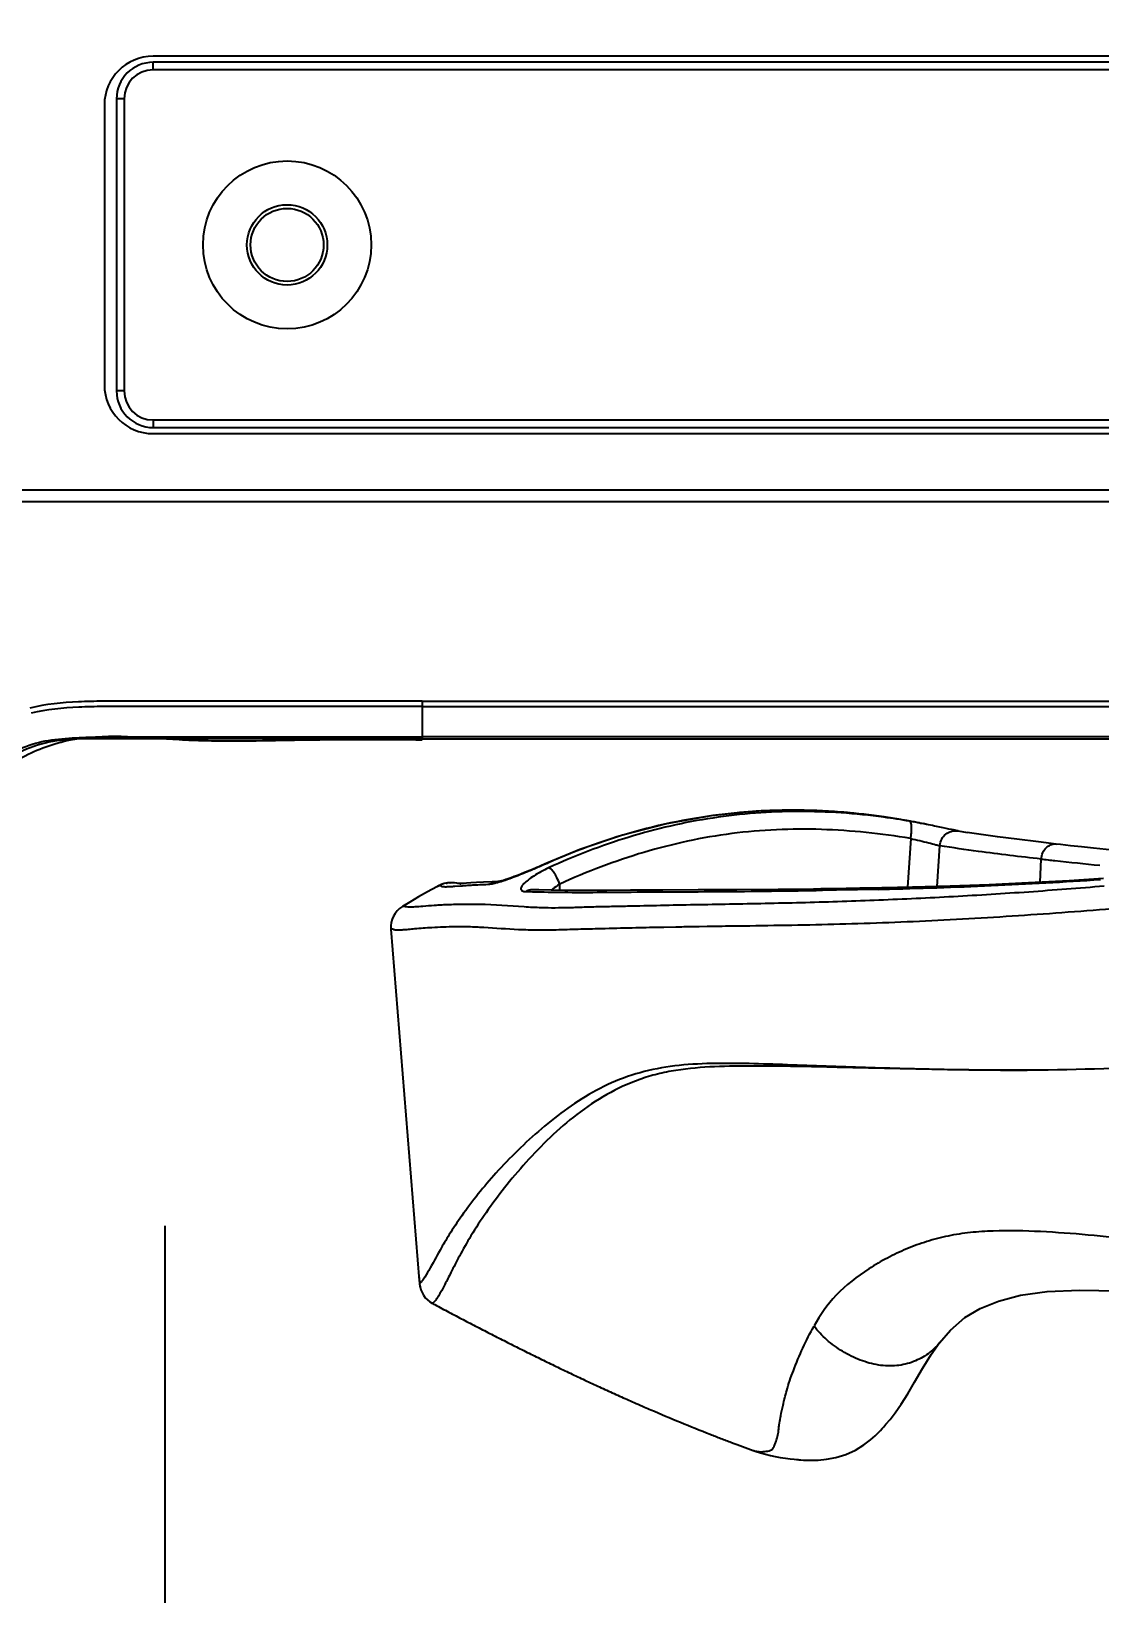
# Model space of a CAD drawing. Header units: millimetres. Extents: x -73584 to -37571, y -61249 to -50748.
# Drawn here: x -54664.8 to -54620.9, y -59261.2 to -59197 of the extents above; entities that cross this region are included whole.
import ezdxf

# ---------------------------------------------------------------- set-up
doc = ezdxf.new("R2010")
doc.units = ezdxf.units.MM
doc.header["$LTSCALE"] = 200
doc.header["$PDSIZE"] = -1
doc.linetypes.add('CENTER2', pattern=[1.125, 0.75, -0.125, 0.125, -0.125])
doc.layers.add('DIM', color=3, linetype='Continuous')
doc.layers.add('LAY0001_1', color=7, linetype='Continuous')
doc.styles.add('TSSD_Dimension', font='tssdeng.shx', dxfattribs={"width": 0.7, "bigfont": 'hztxt.shx'})
doc.dimstyles.new('TSSD_20_20', dxfattribs={"dimtxt": 60, "dimasz": 20, "dimexe": 20, "dimexo": 50, "dimgap": 20, "dimtad": 1, "dimdec": 0, "dimzin": 0, "dimdsep": 46, "dimtxsty": 'TSSD_Dimension', "dimblk": 'ARCHTICK', "dimcen": 0, "dimdle": 20, "dimclrt": 7, "dimadec": 0, "dimazin": 0, "dimtfac": 1, "dimtdec": 0, "dimtix": 1, "dimtmove": 2, "dimatfit": 3, "dimfxl": 1, "dimtolj": 1, "dimtzin": 0, "dimarcsym": 0})

# ---------------------------------------------------------------- blocks, each defined once
blk = doc.blocks.new('12586')
at = {"color": 7, "linetype": 'Continuous'}
for p, q in [((-40186.147, -54871.671), (-40247.147, -54871.671)), ((-40247.147, -54872.231), (-40247.147, -54871.921)), ((-40186.147, -54871.921), (-40247.147, -54871.921)), ((-40186.147, -54872.231), (-40247.147, -54872.231)), ((-40248.647, -54873.421), (-40248.647, -54885.421)), ((-40248.337, -54873.421), (-40248.647, -54873.421)), ((-40248.337, -54873.421), (-40248.337, -54885.421)), ((-40249.147, -54873.671), (-40249.147, -54885.171)), ((-40248.337, -54885.421), (-40248.647, -54885.421)), ((-40247.147, -54886.611), (-40247.147, -54886.921)), ((-40247.147, -54886.611), (-40186.147, -54886.611)), ((-40247.147, -54886.921), (-40186.147, -54886.921)), ((-40247.147, -54887.171), (-40186.147, -54887.171)), ((-40182.606, -54889.487), (-40262.049, -54889.487)), ((-40182.606, -54889.971), (-40260.956, -54889.975)), ((-40236.1, -54898.155), (-40236.1, -54899.712)), ((-40236.1, -54898.155), (-40202.614, -54898.155)), ((-40236.1, -54898.376), (-40202.614, -54898.375)), ((-40237.356, -54899.625), (-40236.1, -54899.625)), ((-40237.356, -54899.626), (-40236.1, -54899.626)), ((-40202.614, -54899.625), (-40236.1, -54899.625)), ((-40236.1, -54899.712), (-40202.614, -54899.708))]:
    blk.add_line(p, q, dxfattribs=at)
for radius in [3.45, 1.65, 1.5]:
    blk.add_circle((-40241.647, -54879.421), radius, dxfattribs=at)
for centre, radius, start, end in [((-40247.147, -54873.671), 2, 90, 180), ((-40247.147, -54873.421), 1.5, 90, 180), ((-40247.147, -54873.421), 1.19, 90, 180), ((-40247.147, -54885.171), 2, 180, 270), ((-40247.147, -54885.421), 1.5, 180, 270), ((-40247.147, -54885.421), 1.19, 180, 270)]:
    blk.add_arc(centre, radius, start, end, dxfattribs=at)
for points, knots in [([(-40236.1, -54898.156), (-40237.443, -54898.156), (-40240.13, -54898.157), (-40243.49, -54898.155), (-40246.176, -54898.16), (-40247.855, -54898.151), (-40249.2, -54898.159), (-40250.542, -54898.185), (-40251.554, -54898.28), (-40252.204, -54898.443)], [0, 0, 0, 0, 0.250029, 0.500048, 0.625089, 0.749955, 0.812497, 0.875288, 1, 1, 1, 1]), ([(-40236.1, -54898.376), (-40237.443, -54898.376), (-40240.13, -54898.377), (-40243.489, -54898.374), (-40246.176, -54898.379), (-40247.854, -54898.37), (-40249.195, -54898.378), (-40250.518, -54898.406), (-40251.514, -54898.498), (-40252.149, -54898.658)], [0, 0, 0, 0, 0.250891, 0.501775, 0.627241, 0.752539, 0.815114, 0.877624, 1, 1, 1, 1]), ([(-40236.1, -54899.712), (-40236.951, -54899.711), (-40238.654, -54899.706), (-40241.209, -54899.704), (-40243.764, -54899.707), (-40246.321, -54899.7), (-40248.866, -54899.726), (-40251.029, -54899.656), (-40252.663, -54900.222), (-40253.745, -54900.937), (-40254.592, -54901.908), (-40255.093, -54902.598), (-40255.356, -54902.935)], [0, 0, 0, 0, 0.124879, 0.249769, 0.37466, 0.49955, 0.624428, 0.749305, 0.812272, 0.874888, 0.93725, 1, 1, 1, 1]), ([(-40254.666, -54901.949), (-40254.421, -54901.658), (-40253.947, -54901.088), (-40253.12, -54900.345), (-40252.119, -54899.875), (-40251.025, -54899.694), (-40249.904, -54899.633), (-40248.767, -54899.626), (-40247.627, -54899.623), (-40246.105, -54899.627), (-40244.203, -54899.625), (-40241.921, -54899.625), (-40239.638, -54899.626), (-40238.116, -54899.626), (-40237.356, -54899.626)], [0, 0, 0, 0, 0.062968, 0.12315, 0.182735, 0.243492, 0.305968, 0.368988, 0.432009, 0.495142, 0.621361, 0.747569, 0.873787, 1, 1, 1, 1]), ([(-40252.743, -54900.584), (-40252.135, -54900.239), (-40250.823, -54899.695), (-40248.705, -54899.547), (-40246.956, -54899.682), (-40245.545, -54899.767), (-40244.14, -54899.799), (-40242.392, -54899.778), (-40240.296, -54899.733), (-40238.199, -54899.735), (-40236.8, -54899.741), (-40236.1, -54899.741)], [0, 0, 0, 0, 0.124871, 0.248647, 0.374984, 0.438198, 0.500961, 0.625697, 0.750209, 0.875052, 1, 1, 1, 1])]:
    blk.add_open_spline(points, degree=3, knots=knots, dxfattribs=at)
at = {"layer": 'LAY0001_1', "color": 7, "linetype": 'Continuous'}
for p, q in [((-40217.142, -54902.913), (-40217.14, -54902.913)), ((-40215.844, -54903.135), (-40216.093, -54903.09)), ((-40215.899, -54903.123), (-40215.927, -54903.118)), ((-40215.861, -54903.131), (-40215.909, -54903.121)), ((-40215.758, -54903.151), (-40215.848, -54903.134)), ((-40214.105, -54903.489), (-40213.727, -54903.55)), ((-40216.048, -54903.802), (-40216.173, -54905.805)), ((-40214.956, -54905.771), (-40214.852, -54904.095)), ((-40210.807, -54903.942), (-40211.688, -54903.833)), ((-40210.079, -54904.028), (-40210.807, -54903.942)), ((-40209.904, -54904.048), (-40210.08, -54904.027)), ((-40231.055, -54904.845), (-40231.234, -54904.924)), ((-40230.98, -54904.811), (-40231.059, -54904.847)), ((-40230.98, -54904.811), (-40231.055, -54904.845)), ((-40230.98, -54904.811), (-40230.946, -54904.809)), ((-40230.946, -54904.809), (-40230.975, -54904.821)), ((-40210.73, -54905.598), (-40210.692, -54904.645)), ((-40232.901, -54905.557), (-40232.94, -54905.566)), ((-40232.842, -54905.542), (-40232.902, -54905.557)), ((-40231.229, -54904.921), (-40231.407, -54904.998)), ((-40235.431, -54905.742), (-40235.506, -54905.783)), ((-40235.431, -54905.742), (-40235.43, -54905.742)), ((-40235.313, -54905.688), (-40235.429, -54905.741)), ((-40235.426, -54905.74), (-40235.425, -54905.739)), ((-40235.197, -54905.651), (-40235.316, -54905.689)), ((-40235.196, -54905.651), (-40235.23, -54905.662)), ((-40235.127, -54905.637), (-40235.196, -54905.651)), ((-40235.119, -54905.635), (-40235.121, -54905.636)), ((-40235.109, -54905.633), (-40235.119, -54905.635)), ((-40235.094, -54905.631), (-40235.109, -54905.633)), ((-40235.078, -54905.629), (-40235.095, -54905.631)), ((-40235.061, -54905.626), (-40235.079, -54905.629)), ((-40235.044, -54905.624), (-40235.061, -54905.626)), ((-40235.028, -54905.623), (-40235.045, -54905.624)), ((-40235.012, -54905.621), (-40235.029, -54905.623)), ((-40234.996, -54905.62), (-40235.013, -54905.621)), ((-40234.982, -54905.619), (-40234.997, -54905.62)), ((-40234.97, -54905.618), (-40234.983, -54905.619)), ((-40234.96, -54905.618), (-40234.971, -54905.618)), ((-40234.786, -54905.615), (-40234.969, -54905.617)), ((-40234.964, -54905.618), (-40234.961, -54905.618)), ((-40234.963, -54905.618), (-40234.95, -54905.617)), ((-40234.948, -54905.617), (-40234.961, -54905.618)), ((-40234.948, -54905.617), (-40234.953, -54905.618)), ((-40234.769, -54905.617), (-40234.777, -54905.617)), ((-40234.582, -54905.653), (-40234.769, -54905.617)), ((-40234.767, -54905.759), (-40234.494, -54905.739)), ((-40234.764, -54905.758), (-40234.492, -54905.739)), ((-40234.496, -54905.687), (-40234.582, -54905.653)), ((-40232.94, -54905.566), (-40232.95, -54905.567)), ((-40232.918, -54905.566), (-40232.92, -54905.566)), ((-40231.588, -54905.905), (-40231.59, -54905.905)), ((-40231.584, -54905.905), (-40231.588, -54905.905)), ((-40230.448, -54905.925), (-40230.457, -54905.676)), ((-40230.448, -54905.925), (-40230.457, -54905.676)), ((-40228.746, -54906.008), (-40228.522, -54906.006)), ((-40220.114, -54905.936), (-40219.664, -54905.926)), ((-40220.112, -54905.934), (-40219.931, -54905.931)), ((-40219.931, -54905.931), (-40219.663, -54905.926)), ((-40217.377, -54905.888), (-40217.201, -54905.883)), ((-40217.377, -54905.888), (-40217.202, -54905.883)), ((-40225.695, -54907.439), (-40226.183, -54907.449)), ((-40224.735, -54907.423), (-40224.806, -54907.424)), ((-40224.734, -54907.423), (-40224.806, -54907.424)), ((-40224.399, -54907.417), (-40224.735, -54907.423)), ((-40224.237, -54907.415), (-40224.399, -54907.417)), ((-40224.234, -54907.416), (-40224.397, -54907.418)), ((-40237.39, -54907.526), (-40236.22, -54921.946)), ((-40228.587, -54907.503), (-40228.645, -54907.504)), ((-40228.587, -54907.505), (-40228.644, -54907.507)), ((-40236.237, -54921.731), (-40236.208, -54922.089)), ((-40236.226, -54921.862), (-40236.213, -54922.034)), ((-40236.208, -54922.089), (-40236.208, -54922.09)), ((-40236.208, -54922.089), (-40236.208, -54922.089)), ((-40236.208, -54922.089), (-40236.208, -54922.09)), ((-40236.208, -54922.09), (-40236.208, -54922.09)), ((-40214.845, -54924.49), (-40214.858, -54924.507)), ((-40222.514, -54928.932), (-40222.386, -54928.976))]:
    blk.add_line(p, q, dxfattribs=at)
for points in [[(-40217.142, -54902.913), (-40218.647, -54902.736), (-40220.517, -54902.639), (-40222.385, -54902.68), (-40224.241, -54902.865), (-40226.074, -54903.192), (-40227.874, -54903.657), (-40229.632, -54904.255), (-40230.98, -54904.811)], [(-40215.726, -54903.157), (-40215.798, -54903.143), (-40215.862, -54903.131)], [(-40214.715, -54903.362), (-40214.78, -54903.348), (-40214.848, -54903.334), (-40214.918, -54903.319), (-40214.992, -54903.303), (-40215.069, -54903.287), (-40215.147, -54903.271), (-40215.229, -54903.254), (-40215.313, -54903.238), (-40215.398, -54903.22), (-40215.486, -54903.203), (-40215.575, -54903.186), (-40215.666, -54903.168), (-40215.758, -54903.151)], [(-40215.54, -54903.192), (-40215.54, -54903.192), (-40215.539, -54903.191), (-40215.54, -54903.19), (-40215.539, -54903.19), (-40215.54, -54903.189), (-40215.539, -54903.188), (-40215.539, -54903.188), (-40215.539, -54903.187), (-40215.539, -54903.186), (-40215.539, -54903.186), (-40215.539, -54903.185), (-40215.539, -54903.185), (-40215.539, -54903.184)], [(-40214.391, -54903.431), (-40214.486, -54903.411), (-40214.538, -54903.4), (-40214.594, -54903.388), (-40214.715, -54903.362)], [(-40214.105, -54903.489), (-40214.107, -54903.489), (-40214.116, -54903.487), (-40214.127, -54903.485), (-40214.143, -54903.482), (-40214.163, -54903.479), (-40214.186, -54903.474), (-40214.212, -54903.469), (-40214.241, -54903.463), (-40214.274, -54903.456), (-40214.31, -54903.448), (-40214.349, -54903.44), (-40214.391, -54903.431)], [(-40211.688, -54903.833), (-40212.477, -54903.729), (-40213.16, -54903.634), (-40213.727, -54903.55)], [(-40207.728, -54904.285), (-40208.023, -54904.253), (-40208.548, -54904.197), (-40209.035, -54904.145), (-40209.487, -54904.095), (-40209.904, -54904.048)], [(-40231.4, -54904.995), (-40231.576, -54905.07), (-40231.739, -54905.138), (-40231.896, -54905.202), (-40232.047, -54905.262), (-40232.191, -54905.318), (-40232.327, -54905.37), (-40232.455, -54905.416), (-40232.571, -54905.457), (-40232.676, -54905.492), (-40232.767, -54905.52), (-40232.844, -54905.542)], [(-40231.567, -54905.066), (-40231.73, -54905.134), (-40231.886, -54905.198), (-40232.037, -54905.258), (-40232.181, -54905.315), (-40232.319, -54905.367), (-40232.447, -54905.414), (-40232.565, -54905.455), (-40232.672, -54905.49), (-40232.764, -54905.52), (-40232.842, -54905.542)], [(-40208.128, -54905.447), (-40209.548, -54905.535), (-40211.207, -54905.623), (-40212.832, -54905.696), (-40214.422, -54905.755), (-40215.976, -54905.801), (-40217.204, -54905.829)], [(-40235.506, -54905.783), (-40235.878, -54905.988), (-40236.246, -54906.196), (-40236.609, -54906.409), (-40236.912, -54906.591)], [(-40235.116, -54905.635), (-40235.087, -54905.63), (-40235.069, -54905.628), (-40235.104, -54905.633), (-40235.197, -54905.651)], [(-40234.587, -54905.653), (-40234.598, -54905.649), (-40234.786, -54905.615)], [(-40232.95, -54905.567), (-40233.226, -54905.576), (-40233.584, -54905.592), (-40233.874, -54905.609), (-40234.107, -54905.625), (-40234.287, -54905.637), (-40234.424, -54905.646), (-40234.525, -54905.651), (-40234.594, -54905.653), (-40234.637, -54905.653), (-40234.652, -54905.653)], [(-40228.516, -54905.933), (-40228.994, -54905.937), (-40229.638, -54905.935), (-40230.24, -54905.929), (-40230.8, -54905.919), (-40231.313, -54905.909), (-40231.584, -54905.905)], [(-40219.934, -54905.874), (-40221.484, -54905.89), (-40223.187, -54905.903), (-40224.769, -54905.912), (-40226.227, -54905.918), (-40227.556, -54905.924), (-40228.517, -54905.933)], [(-40217.203, -54905.829), (-40217.549, -54905.834), (-40218.135, -54905.843), (-40218.695, -54905.852), (-40219.23, -54905.861), (-40219.74, -54905.87), (-40219.936, -54905.874)], [(-40236.208, -54922.089), (-40236.206, -54922.114), (-40236.203, -54922.14), (-40236.199, -54922.164), (-40236.195, -54922.186), (-40236.192, -54922.206), (-40236.188, -54922.223), (-40236.185, -54922.236), (-40236.183, -54922.245), (-40236.183, -54922.247)], [(-40214.858, -54924.507), (-40214.413, -54923.989), (-40213.825, -54923.478), (-40213.191, -54923.099), (-40212.449, -54922.796), (-40211.541, -54922.552), (-40210.448, -54922.404), (-40209.121, -54922.351), (-40207.531, -54922.38), (-40205.693, -54922.475), (-40203.559, -54922.625), (-40201.084, -54922.824)], [(-40214.413, -54923.989), (-40213.825, -54923.478), (-40213.191, -54923.099), (-40212.449, -54922.796), (-40211.54, -54922.552), (-40210.446, -54922.404), (-40209.12, -54922.351), (-40207.53, -54922.38), (-40205.692, -54922.475), (-40203.558, -54922.625), (-40201.083, -54922.824)], [(-40222.005, -54929.089), (-40221.807, -54929.139), (-40221.611, -54929.182), (-40221.399, -54929.223), (-40221.192, -54929.255), (-40220.997, -54929.28), (-40220.834, -54929.296), (-40220.734, -54929.304), (-40220.664, -54929.309), (-40220.619, -54929.313), (-40220.56, -54929.318), (-40220.442, -54929.326), (-40220.282, -54929.333), (-40220.091, -54929.335), (-40219.842, -54929.327), (-40219.503, -54929.293), (-40219.117, -54929.22), (-40218.703, -54929.093), (-40218.307, -54928.914), (-40217.966, -54928.707), (-40217.691, -54928.497), (-40217.507, -54928.333), (-40217.378, -54928.205), (-40217.287, -54928.109), (-40217.215, -54928.031), (-40217.153, -54927.961), (-40217.062, -54927.859), (-40216.894, -54927.659), (-40216.683, -54927.388), (-40216.437, -54927.035), (-40216.17, -54926.612), (-40215.885, -54926.121), (-40215.564, -54925.565), (-40215.201, -54924.985), (-40214.845, -54924.49)], [(-40222.384, -54928.976), (-40222.215, -54929.03), (-40222.005, -54929.089)]]:
    blk.add_lwpolyline(points, dxfattribs=at)
for centre, radius, start, end in [((-40220.907, -54926.854), 24.217, 93.64078, 95.34928), ((-40220.895, -54927.045), 24.409, 91.97164, 93.6408), ((-40220.888, -54927.275), 24.638, 89.41176, 91.97011), ((-40220.893, -54927.746), 25.109, 87.50001, 89.41015), ((-40220.922, -54928.396), 25.76, 85.26738, 87.49853), ((-40221.001, -54929.307), 26.675, 81.67691, 85.25949), ((-40220.812, -54929.966), 27.287, 80.03998, 82.27508), ((-40219.772, -54922.865), 20.118, 78.9275, 79.22495), ((-40221.549, -54934), 31.388, 79.30896, 79.52861), ((-40215.778, -54904.167), 1.011, 84.92587, 88.09203), ((-40223.139, -54934.196), 31.929, 75.93661, 76.22868), ((-40219.038, -54903.306), 3.031, 350.5772, 353.12436), ((-40234.955, -54906.622), 1, 84.15938, 111.0021), ((-40232.886, -54906.493), 0.928, 106.50756, 118.80962), ((-40201.684, -55962.408), 1056.635, 90.851111, 90.974951), ((-40236.393, -54907.446), 1, 121.23119, 184.62517), ((-40235.211, -54922.01), 1, 184.66757, 241.90757)]:
    blk.add_arc(centre, radius, start, end, dxfattribs=at)
for points, knots in [([(-40223.165, -54902.742), (-40224.504, -54902.868), (-40227.168, -54903.347), (-40229.715, -54904.26), (-40230.946, -54904.809)], [0, 0, 0, 0, 0.499519, 1, 1, 1, 1]), ([(-40217.144, -54902.926), (-40218.308, -54902.769), (-40220.66, -54902.606), (-40224.186, -54902.872), (-40227.638, -54903.661), (-40229.841, -54904.512), (-40230.91, -54905.007)], [0, 0, 0, 0, 0.249774, 0.499467, 0.749463, 1, 1, 1, 1]), ([(-40216.245, -54903.058), (-40216.312, -54903.046), (-40216.61, -54902.994), (-40216.908, -54902.947), (-40217.14, -54902.913)], [0, 0, 0, 0, 0.22473, 1, 1, 1, 1]), ([(-40216.048, -54903.802), (-40217.259, -54903.6), (-40219.71, -54903.336), (-40223.408, -54903.496), (-40227.029, -54904.281), (-40229.338, -54905.16), (-40230.457, -54905.676)], [0, 0, 0, 0, 0.249773, 0.499465, 0.749442, 1, 1, 1, 1]), ([(-40216.011, -54903.102), (-40216.029, -54903.098), (-40216.107, -54903.083), (-40216.185, -54903.069), (-40216.245, -54903.058)], [0, 0, 0, 0, 0.233731, 1, 1, 1, 1]), ([(-40216.064, -54903.109), (-40216.066, -54903.106), (-40216.074, -54903.098), (-40216.084, -54903.091), (-40216.093, -54903.09)], [0, 0, 0, 0, 0.28679, 1, 1, 1, 1]), ([(-40216.029, -54903.669), (-40216.021, -54903.606), (-40216.011, -54903.487), (-40216.01, -54903.323), (-40216.024, -54903.198), (-40216.047, -54903.129), (-40216.064, -54903.109)], [0, 0, 0, 0, 0.333291, 0.632332, 0.859427, 1, 1, 1, 1]), ([(-40215.688, -54903.16), (-40215.676, -54903.161), (-40215.625, -54903.166), (-40215.575, -54903.176), (-40215.539, -54903.184)], [0, 0, 0, 0, 0.255724, 1, 1, 1, 1]), ([(-40214.851, -54904.095), (-40214.845, -54904), (-40214.793, -54903.819), (-40214.618, -54903.61), (-40214.379, -54903.485), (-40214.196, -54903.474), (-40214.105, -54903.489)], [0, 0, 0, 0, 0.265616, 0.506825, 0.741777, 1, 1, 1, 1]), ([(-40216.048, -54903.802), (-40215.798, -54903.856), (-40215.453, -54903.94), (-40215.055, -54904.043), (-40214.906, -54904.083), (-40214.852, -54904.095)], [0, 0, 0, 0, 0.623221, 0.864771, 1, 1, 1, 1]), ([(-40210.692, -54904.645), (-40211.552, -54904.549), (-40212.941, -54904.382), (-40214.325, -54904.182), (-40214.851, -54904.095)], [0, 0, 0, 0, 0.618746, 1, 1, 1, 1]), ([(-40210.692, -54904.645), (-40210.684, -54904.553), (-40210.64, -54904.382), (-40210.5, -54904.176), (-40210.308, -54904.042), (-40210.155, -54904.019), (-40210.08, -54904.028)], [0, 0, 0, 0, 0.287259, 0.538075, 0.764663, 1, 1, 1, 1]), ([(-40230.975, -54904.821), (-40231.023, -54904.843), (-40231.22, -54904.93), (-40231.417, -54905.015), (-40231.566, -54905.078)], [0, 0, 0, 0, 0.247053, 1, 1, 1, 1]), ([(-40210.692, -54904.645), (-40210.503, -54904.666), (-40209.701, -54904.754), (-40208.899, -54904.838), (-40208.286, -54904.9)], [0, 0, 0, 0, 0.235736, 1, 1, 1, 1]), ([(-40232.414, -54905.418), (-40232.537, -54905.464), (-40232.762, -54905.544), (-40232.99, -54905.613), (-40233.093, -54905.639)], [0, 0, 0, 0, 0.553059, 1, 1, 1, 1]), ([(-40231.566, -54905.078), (-40231.638, -54905.108), (-40231.92, -54905.226), (-40232.203, -54905.339), (-40232.414, -54905.418)], [0, 0, 0, 0, 0.26004, 1, 1, 1, 1]), ([(-40230.91, -54905.007), (-40231.019, -54905.06), (-40231.225, -54905.166), (-40231.508, -54905.33), (-40231.741, -54905.489), (-40231.914, -54905.637), (-40232.022, -54905.76), (-40232.063, -54905.868), (-40232.031, -54905.931), (-40231.985, -54905.959), (-40231.92, -54905.976), (-40231.871, -54905.979), (-40231.843, -54905.979)], [0, 0, 0, 0, 0.210939, 0.404097, 0.569557, 0.70226, 0.798369, 0.859327, 0.884435, 0.913568, 0.951318, 1, 1, 1, 1]), ([(-40230.457, -54905.676), (-40230.49, -54905.582), (-40230.561, -54905.415), (-40230.68, -54905.208), (-40230.789, -54905.072), (-40230.871, -54905.012), (-40230.91, -54905.007)], [0, 0, 0, 0, 0.360688, 0.65731, 0.859328, 1, 1, 1, 1]), ([(-40217.202, -54905.883), (-40215.715, -54905.847), (-40212.729, -54905.75), (-40209.747, -54905.581), (-40208.25, -54905.483)], [0, 0, 0, 0, 0.497775, 1, 1, 1, 1]), ([(-40235.425, -54905.739), (-40235.416, -54905.736), (-40235.399, -54905.733), (-40235.376, -54905.734), (-40235.361, -54905.734), (-40235.343, -54905.727), (-40235.339, -54905.74), (-40235.328, -54905.753), (-40235.296, -54905.766), (-40235.236, -54905.776), (-40235.132, -54905.78), (-40235.047, -54905.776), (-40234.995, -54905.774)], [0, 0, 0, 0, 0.070169, 0.109993, 0.151826, 0.187072, 0.204108, 0.235881, 0.300063, 0.426653, 0.649009, 1, 1, 1, 1]), ([(-40234.995, -54905.774), (-40234.979, -54905.773), (-40234.902, -54905.769), (-40234.826, -54905.763), (-40234.767, -54905.759)], [0, 0, 0, 0, 0.219751, 1, 1, 1, 1]), ([(-40234.494, -54905.739), (-40234.468, -54905.738), (-40234.359, -54905.73), (-40234.25, -54905.722), (-40234.166, -54905.717)], [0, 0, 0, 0, 0.231824, 1, 1, 1, 1]), ([(-40234.166, -54905.717), (-40234.104, -54905.713), (-40233.826, -54905.696), (-40233.547, -54905.684), (-40233.331, -54905.678)], [0, 0, 0, 0, 0.22359, 1, 1, 1, 1]), ([(-40233.235, -54905.669), (-40233.244, -54905.67), (-40233.277, -54905.675), (-40233.31, -54905.679), (-40233.333, -54905.679)], [0, 0, 0, 0, 0.283223, 1, 1, 1, 1]), ([(-40233.093, -54905.639), (-40233.106, -54905.642), (-40233.153, -54905.653), (-40233.2, -54905.663), (-40233.235, -54905.669)], [0, 0, 0, 0, 0.273991, 1, 1, 1, 1]), ([(-40232.92, -54905.566), (-40232.94, -54905.566), (-40233.018, -54905.571), (-40233.095, -54905.586), (-40233.15, -54905.603)], [0, 0, 0, 0, 0.25757, 1, 1, 1, 1]), ([(-40231.588, -54905.905), (-40231.612, -54905.905), (-40231.701, -54905.911), (-40231.788, -54905.944), (-40231.843, -54905.979)], [0, 0, 0, 0, 0.266256, 1, 1, 1, 1]), ([(-40231.843, -54905.979), (-40231.808, -54905.98), (-40231.665, -54905.983), (-40231.522, -54905.986), (-40231.413, -54905.988)], [0, 0, 0, 0, 0.243469, 1, 1, 1, 1]), ([(-40231.413, -54905.988), (-40230.982, -54905.996), (-40230.093, -54906.015), (-40229.204, -54906.013), (-40228.746, -54906.008)], [0, 0, 0, 0, 0.485412, 1, 1, 1, 1]), ([(-40208.103, -54905.759), (-40209.135, -54905.845), (-40211.197, -54906.005), (-40214.281, -54906.198), (-40217.336, -54906.342), (-40220.343, -54906.44), (-40222.805, -54906.492), (-40224.73, -54906.523), (-40226.131, -54906.55), (-40227.275, -54906.576), (-40228.168, -54906.596), (-40228.816, -54906.608), (-40229.445, -54906.625), (-40230.054, -54906.646), (-40230.64, -54906.658), (-40231.023, -54906.653), (-40231.21, -54906.647)], [0, 0, 0, 0, 0.134406, 0.26817, 0.400726, 0.531161, 0.658283, 0.720211, 0.7809, 0.839945, 0.868656, 0.896709, 0.924005, 0.950375, 0.975717, 1, 1, 1, 1]), ([(-40230.457, -54905.676), (-40230.488, -54905.696), (-40230.606, -54905.773), (-40230.721, -54905.855), (-40230.803, -54905.919)], [0, 0, 0, 0, 0.260349, 1, 1, 1, 1]), ([(-40228.517, -54905.933), (-40228.536, -54905.933), (-40228.617, -54905.94), (-40228.696, -54905.973), (-40228.746, -54906.008)], [0, 0, 0, 0, 0.240849, 1, 1, 1, 1]), ([(-40228.522, -54906.006), (-40227.188, -54905.994), (-40224.386, -54905.986), (-40221.583, -54905.959), (-40220.114, -54905.936)], [0, 0, 0, 0, 0.47583, 1, 1, 1, 1]), ([(-40219.936, -54905.874), (-40219.952, -54905.874), (-40220.016, -54905.88), (-40220.077, -54905.909), (-40220.117, -54905.937)], [0, 0, 0, 0, 0.244378, 1, 1, 1, 1]), ([(-40217.203, -54905.829), (-40217.219, -54905.829), (-40217.281, -54905.835), (-40217.341, -54905.862), (-40217.38, -54905.889)], [0, 0, 0, 0, 0.244386, 1, 1, 1, 1]), ([(-40234.256, -54906.505), (-40234.503, -54906.507), (-40234.953, -54906.515), (-40235.558, -54906.547), (-40236.027, -54906.584), (-40236.364, -54906.61), (-40236.586, -54906.621), (-40236.709, -54906.617), (-40236.767, -54906.606), (-40236.79, -54906.598), (-40236.804, -54906.591), (-40236.821, -54906.582), (-40236.845, -54906.591), (-40236.871, -54906.589), (-40236.893, -54906.589), (-40236.906, -54906.588), (-40236.912, -54906.59)], [0, 0, 0, 0, 0.278058, 0.506585, 0.682776, 0.807522, 0.887794, 0.932602, 0.945492, 0.954063, 0.959698, 0.963506, 0.975535, 0.985407, 0.993579, 1, 1, 1, 1]), ([(-40233.737, -54906.508), (-40233.782, -54906.507), (-40233.955, -54906.504), (-40234.128, -54906.504), (-40234.256, -54906.505)], [0, 0, 0, 0, 0.259032, 1, 1, 1, 1]), ([(-40231.21, -54906.647), (-40231.445, -54906.639), (-40232.287, -54906.593), (-40233.129, -54906.52), (-40233.737, -54906.508)], [0, 0, 0, 0, 0.278586, 1, 1, 1, 1]), ([(-40206.512, -54906.586), (-40207.875, -54906.701), (-40210.597, -54906.916), (-40214.665, -54907.169), (-40218.681, -54907.331), (-40221.338, -54907.376), (-40222.65, -54907.394)], [0, 0, 0, 0, 0.254024, 0.506774, 0.756511, 1, 1, 1, 1]), ([(-40228.645, -54907.504), (-40228.959, -54907.512), (-40229.573, -54907.529), (-40230.472, -54907.558), (-40231.325, -54907.573), (-40232.355, -54907.542), (-40233.305, -54907.471), (-40234.175, -54907.428), (-40234.887, -54907.425), (-40235.627, -54907.452), (-40236.267, -54907.502), (-40236.658, -54907.538), (-40236.864, -54907.556), (-40237.019, -54907.566), (-40237.128, -54907.569), (-40237.202, -54907.565), (-40237.248, -54907.554), (-40237.274, -54907.54), (-40237.288, -54907.528), (-40237.3, -54907.522), (-40237.315, -54907.522), (-40237.336, -54907.522), (-40237.359, -54907.52), (-40237.378, -54907.524), (-40237.386, -54907.524), (-40237.39, -54907.526)], [0, 0, 0, 0, 0.107467, 0.210327, 0.307881, 0.399574, 0.562871, 0.633876, 0.697999, 0.806339, 0.887488, 0.917595, 0.94095, 0.958302, 0.970505, 0.978532, 0.983476, 0.986511, 0.988464, 0.989829, 0.991073, 0.993391, 0.997212, 0.998686, 1, 1, 1, 1]), ([(-40226.9, -54907.464), (-40227.043, -54907.467), (-40227.605, -54907.48), (-40228.168, -54907.492), (-40228.587, -54907.503)], [0, 0, 0, 0, 0.254024, 1, 1, 1, 1]), ([(-40226.183, -54907.449), (-40226.243, -54907.45), (-40226.482, -54907.455), (-40226.721, -54907.46), (-40226.9, -54907.464)], [0, 0, 0, 0, 0.251295, 1, 1, 1, 1]), ([(-40224.806, -54907.424), (-40224.88, -54907.425), (-40225.177, -54907.43), (-40225.473, -54907.435), (-40225.695, -54907.439)], [0, 0, 0, 0, 0.251205, 1, 1, 1, 1]), ([(-40222.65, -54907.394), (-40222.783, -54907.396), (-40223.312, -54907.403), (-40223.841, -54907.409), (-40224.237, -54907.415)], [0, 0, 0, 0, 0.251731, 1, 1, 1, 1]), ([(-40210.399, -54913.312), (-40211.487, -54913.327), (-40213.655, -54913.315), (-40216.36, -54913.257), (-40218.51, -54913.19), (-40220.111, -54913.133), (-40221.696, -54913.072), (-40223.259, -54913.027), (-40224.789, -54913.04), (-40226.271, -54913.181), (-40227.675, -54913.535), (-40228.965, -54914.114), (-40230.136, -54914.859), (-40231.207, -54915.702), (-40232.184, -54916.598), (-40233.308, -54917.766), (-40234.241, -54918.926), (-40234.963, -54920.015), (-40235.408, -54920.766), (-40235.74, -54921.387), (-40235.989, -54921.81), (-40236.102, -54921.967), (-40236.147, -54922.022), (-40236.182, -54922.055), (-40236.201, -54922.077), (-40236.208, -54922.086), (-40236.208, -54922.089)], [0, 0, 0, 0, 0.110139, 0.21951, 0.27389, 0.327974, 0.38162, 0.434543, 0.486308, 0.536435, 0.584861, 0.632191, 0.678963, 0.725078, 0.770011, 0.81305, 0.889178, 0.920231, 0.945349, 0.977428, 0.991617, 0.994973, 0.996961, 0.998895, 0.999728, 1, 1, 1, 1]), ([(-40210.399, -54913.312), (-40211.561, -54913.33), (-40213.301, -54913.32), (-40215.616, -54913.274), (-40217.341, -54913.239), (-40219.056, -54913.198), (-40220.758, -54913.159), (-40222.437, -54913.137), (-40224.08, -54913.154), (-40225.419, -54913.26), (-40226.444, -54913.463), (-40227.41, -54913.754), (-40228.54, -54914.279), (-40229.763, -54915.106), (-40230.859, -54916.06), (-40231.842, -54917.08), (-40232.715, -54918.116), (-40233.465, -54919.125), (-40234.077, -54920.065), (-40234.548, -54920.891), (-40234.893, -54921.563), (-40235.142, -54922.063), (-40235.321, -54922.401), (-40235.446, -54922.614), (-40235.529, -54922.74), (-40235.589, -54922.818), (-40235.637, -54922.859), (-40235.666, -54922.884), (-40235.678, -54922.892), (-40235.682, -54922.892)], [0, 0, 0, 0, 0.11759, 0.176068, 0.234284, 0.292219, 0.349736, 0.40653, 0.46216, 0.516014, 0.54214, 0.567763, 0.617956, 0.667561, 0.716695, 0.764743, 0.810788, 0.853677, 0.891932, 0.924283, 0.949828, 0.968393, 0.980792, 0.988602, 0.993336, 0.996067, 0.998584, 0.999593, 1, 1, 1, 1]), ([(-40195.58, -54912.827), (-40197.166, -54912.849), (-40200.079, -54912.924), (-40205.017, -54913.126), (-40208.371, -54913.284), (-40210.399, -54913.312)], [0, 0, 0, 0, 0.320852, 0.589529, 1, 1, 1, 1]), ([(-40190.757, -54922.147), (-40192.103, -54922.019), (-40194.79, -54921.75), (-40198.81, -54921.295), (-40202.804, -54920.77), (-40206.119, -54920.349), (-40208.755, -54920.075), (-40210.71, -54919.93), (-40212.326, -54919.892), (-40213.592, -54919.971), (-40214.506, -54920.109), (-40215.381, -54920.336), (-40216.215, -54920.643), (-40217.011, -54921.02), (-40218.015, -54921.604), (-40219.124, -54922.46), (-40219.769, -54923.363), (-40220.013, -54923.819)], [0, 0, 0, 0, 0.132106, 0.263782, 0.395182, 0.525639, 0.590183, 0.654115, 0.717108, 0.747913, 0.777957, 0.807264, 0.836051, 0.864601, 0.89325, 0.949454, 1, 1, 1, 1]), ([(-40235.682, -54922.892), (-40235.649, -54922.909), (-40235.519, -54922.979), (-40235.293, -54923.099), (-40234.906, -54923.304), (-40234.421, -54923.559), (-40233.838, -54923.862), (-40233.254, -54924.163), (-40232.669, -54924.461), (-40232.082, -54924.757), (-40231.493, -54925.049), (-40230.903, -54925.338), (-40230.311, -54925.624), (-40229.717, -54925.906), (-40229.121, -54926.185), (-40228.523, -54926.46), (-40227.924, -54926.732), (-40227.406, -54926.962), (-40227.004, -54927.137), (-40225.991, -54927.575), (-40224.948, -54928.005), (-40223.839, -54928.437), (-40223.251, -54928.661), (-40222.809, -54928.825), (-40222.514, -54928.932), (-40222.514, -54928.932)], [0, 0, 0, 0, 0.007648, 0.03, 0.05236, 0.097103, 0.141884, 0.186705, 0.231573, 0.276494, 0.321472, 0.366514, 0.411624, 0.456806, 0.502066, 0.547407, 0.592836, 0.638358, 0.664981, 0.68398, 0.867575, 0.900677, 0.933779, 0.999975, 1, 1, 1, 1]), ([(-40221.288, -54927.074), (-40221.243, -54926.872), (-40221.126, -54926.393), (-40220.856, -54925.607), (-40220.483, -54924.722), (-40220.181, -54924.118), (-40220.016, -54923.824)], [0, 0, 0, 0, 0.177719, 0.421941, 0.711361, 1, 1, 1, 1]), ([(-40214.858, -54924.507), (-40214.995, -54924.677), (-40215.325, -54924.986), (-40215.93, -54925.314), (-40216.628, -54925.484), (-40217.381, -54925.451), (-40218.136, -54925.238), (-40218.856, -54924.882), (-40219.499, -54924.412), (-40219.862, -54924.029), (-40220.016, -54923.824)], [0, 0, 0, 0, 0.110418, 0.224766, 0.343416, 0.468265, 0.600188, 0.736087, 0.871057, 1, 1, 1, 1]), ([(-40221.796, -54928.926), (-40221.776, -54928.917), (-40221.733, -54928.889), (-40221.678, -54928.82), (-40221.627, -54928.718), (-40221.574, -54928.578), (-40221.52, -54928.395), (-40221.481, -54928.204), (-40221.459, -54928.002), (-40221.431, -54927.779), (-40221.372, -54927.464), (-40221.321, -54927.219), (-40221.288, -54927.074)], [0, 0, 0, 0, 0.03414, 0.07629, 0.1341, 0.209716, 0.304655, 0.427755, 0.507991, 0.616742, 0.772415, 1, 1, 1, 1]), ([(-40222.514, -54928.931), (-40222.494, -54928.937), (-40222.419, -54928.958), (-40222.343, -54928.974), (-40222.287, -54928.979)], [0, 0, 0, 0, 0.276291, 1, 1, 1, 1]), ([(-40222.287, -54928.979), (-40222.247, -54928.983), (-40222.163, -54928.986), (-40222.038, -54928.974), (-40221.914, -54928.96), (-40221.832, -54928.943), (-40221.796, -54928.926)], [0, 0, 0, 0, 0.245412, 0.503846, 0.760437, 1, 1, 1, 1])]:
    blk.add_open_spline(points, degree=3, knots=knots, dxfattribs=at)
blk = doc.blocks.new('*U1115')
at = {"layer": 'DIM', "color": 0}
blk.add_blockref('12586', (40121.647, 54909.248), dxfattribs=at)
blk = doc.blocks.new('*U1116')
at = {"layer": 'DIM', "color": 0, "linetype": 'ByBlock', "lineweight": -2, "transparency": 16777216}
blk.add_blockref('*U1115', (0, 0), dxfattribs=at)
blk = doc.blocks.new('*U240')
at = {"layer": 'DIM', "color": 0, "linetype": 'CENTER2', "transparency": 16777216}
blk.add_line((0, -15.87), (0, 15.87), dxfattribs=at)
blk = doc.blocks.new('_ArchTick')
at = {"color": 0, "linetype": 'ByBlock'}
blk.add_lwpolyline([(-0.7071, -0.7071, 0.5, 0.5, 0), (0.7071, 0.7071, 0.5, 0.5, 0)], format="xyseb", dxfattribs=at)
blk = doc.blocks.new('*D1144')
at = {"layer": 'Defpoints', "color": 0, "transparency": 16777216}
for p in [(-55063.209, -59180.187), (-54783.754, -59180.187), (-54534.278, -59760.187)]:
    blk.add_point(p, dxfattribs=at)
at = {"layer": 'DIM', "color": 0, "lineweight": -2, "transparency": 16777216}
for p, q in [((-55063.209, -59780.187), (-55063.209, -59160.187)), ((-54833.754, -59180.187), (-55083.209, -59180.187)), ((-54584.278, -59760.187), (-55083.209, -59760.187))]:
    blk.add_line(p, q, dxfattribs=at)
at = {"layer": 'DIM', "color": 0, "lineweight": -2, "transparency": 16777216, "xscale": 20, "yscale": 20, "zscale": 20}
for p, rotation in [((-55063.209, -59180.187), 90), ((-55063.209, -59760.187), 270)]:
    blk.add_blockref('_ArchTick', p, dxfattribs=dict(at, rotation=rotation))
at = {"layer": 'DIM', "color": 7, "transparency": 16777216, "insert": (-55114.363, -59470.187), "char_height": 60, "attachment_point": 5, "rotation": 90, "style": 'TSSD_Dimension'}
blk.add_mtext('\\A1;580 [1\'-10 3/4"]', dxfattribs=at)
blk = doc.blocks.new('*D1371')
at = {"layer": 'Defpoints', "color": 0, "transparency": 16777216}
for p in [(-54783.754, -59180.187), (-55328.252, -59830.312), (-54534.278, -59830.312)]:
    blk.add_point(p, dxfattribs=at)
at = {"layer": 'DIM', "color": 0, "lineweight": -2, "transparency": 16777216}
for p, q in [((-55328.252, -59160.187), (-55328.252, -59850.312)), ((-54833.754, -59180.187), (-55348.252, -59180.187)), ((-54584.278, -59830.312), (-55348.252, -59830.312))]:
    blk.add_line(p, q, dxfattribs=at)
at = {"layer": 'DIM', "color": 0, "lineweight": -2, "transparency": 16777216, "xscale": 20, "yscale": 20, "zscale": 20}
for p, rotation in [((-55328.252, -59180.187), 90), ((-55328.252, -59830.312), 270)]:
    blk.add_blockref('_ArchTick', p, dxfattribs=dict(at, rotation=rotation))
at = {"layer": 'DIM', "color": 7, "transparency": 16777216, "insert": (-55379.406, -59505.25), "char_height": 60, "attachment_point": 5, "rotation": 90, "style": 'TSSD_Dimension'}
blk.add_mtext('\\A1;650 [2\'-1 1/2"]', dxfattribs=at)

msp = doc.modelspace()

# ---------------------------------------------------------------- block references
at = {"layer": 'DIM', "color": 0}
msp.add_blockref('*U1116', (-54534.278, -59235.614), dxfattribs=at)
at = {"layer": 'DIM', "color": 3, "linetype": 'CENTER2'}
msp.add_blockref('*U240', (-54659.278, -59261.937), dxfattribs=at)

# ---------------------------------------------------------------- dimensions: what is measured, and where the dimension line sits
at = {"layer": 'DIM'}
for base, p1, p2, picture, middle in [((-55328.252, -59830.312), (-54783.754, -59180.187), (-54534.278, -59830.312), '*D1371', (-55379.406, -59505.25)), ((-55063.209, -59180.187), (-54534.278, -59760.187), (-54783.754, -59180.187), '*D1144', (-55114.363, -59470.187))]:
    dim = msp.add_linear_dim(base=base, p1=p1, p2=p2, angle=90, dimstyle='TSSD_20_20', dxfattribs=at)
    dim.commit()
    dim.dimension.update_dxf_attribs({"geometry": picture, "text_midpoint": middle})

doc.saveas('drawing.dxf')
